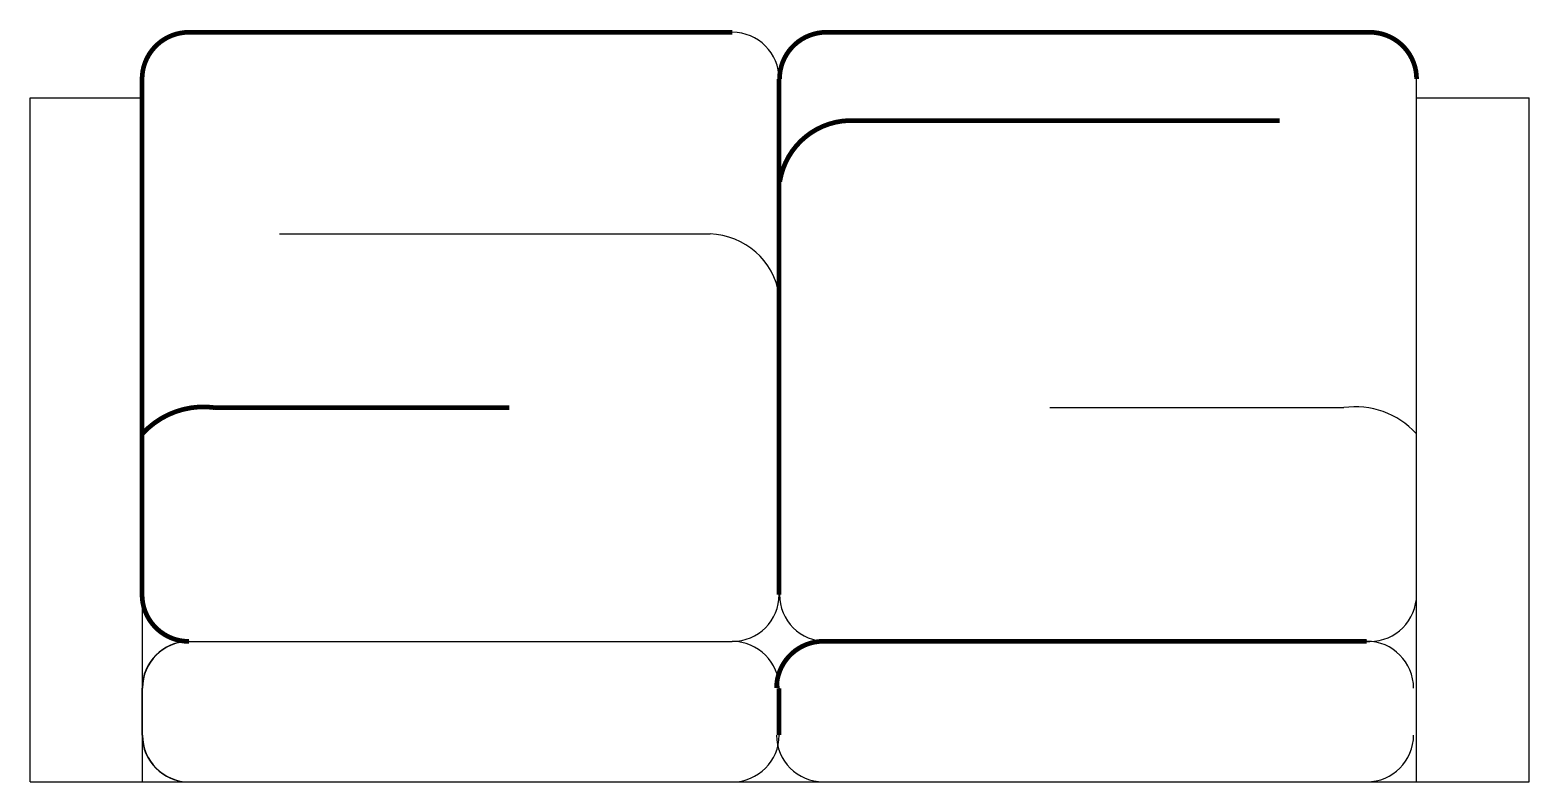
# Model space of a CAD drawing. Extents: x 38.38 to 39.98, y 70.63 to 71.44.
import ezdxf

# ---------------------------------------------------------------- set-up
doc = ezdxf.new("R2010")
doc.units = 0
doc.header["$LTSCALE"] = 0.5
doc.layers.get('0').update_dxf_attribs({"linetype": 'CONTINUOUS'})

msp = doc.modelspace()

# ---------------------------------------------------------------- linework, layer by layer
at = {"color": 0}
for p, q in [((38.5018, 70.6343), (38.5018, 71.3902)), ((39.1818, 70.8343), (39.1818, 71.3843)), ((39.8618, 70.6343), (39.8618, 71.3843)), ((39.8618, 70.8343), (39.8618, 71.3843)), ((38.3818, 70.6343), (38.3818, 71.3643)), ((38.3818, 71.3643), (38.5018, 71.3643)), ((39.1814, 71.3643), (39.1818, 71.3643)), ((39.8618, 71.3643), (39.9818, 71.3643)), ((39.9818, 70.6343), (39.9818, 71.3643)), ((39.1077, 71.219), (38.648, 71.219)), ((39.7842, 71.0337), (39.4703, 71.0337)), ((38.5514, 70.7843), (39.1314, 70.7843)), ((38.5514, 70.7843), (39.1314, 70.7843)), ((39.2318, 70.7843), (39.8118, 70.7843)), ((38.5014, 70.6843), (38.5014, 70.7343)), ((38.5018, 70.6843), (38.5018, 70.7343)), ((39.1818, 70.6843), (39.1818, 70.7343)), ((39.8618, 70.6843), (39.8618, 70.7343)), ((38.3818, 70.6343), (39.9818, 70.6343)), ((38.3818, 70.6343), (38.5018, 70.6343)), ((38.5514, 70.6343), (39.1314, 70.6343)), ((39.2286, 70.6344), (39.8086, 70.6344)), ((39.8618, 70.6343), (39.9818, 70.6343))]:
    msp.add_line(p, q, dxfattribs=at)
at = {"color": 0, "const_width": 0.005}
for points in [[(38.5014, 71.3843, -0.414214), (38.5514, 71.4343, -0.414214)], [(39.1818, 71.3843, -0.414214), (39.2318, 71.4343, -0.414214)], [(39.8118, 71.4343, -0.414214), (39.8618, 71.3843, -0.414214)], [(39.1821, 71.275, -0.359374), (39.2559, 71.3401, -0.359374)], [(38.5022, 71.0063, -0.245975), (38.5794, 71.0337, -0.245975)], [(38.5514, 70.7843, -0.414214), (38.5014, 70.8343, -0.414214)], [(39.1786, 70.7344, -0.414214), (39.2286, 70.7844, -0.414214)]]:
    msp.add_lwpolyline(points, format="xyb", dxfattribs=at)
for points in [[(38.5514, 71.4343), (39.1314, 71.4343)], [(39.2318, 71.4343), (39.8118, 71.4343)], [(38.5014, 70.8343), (38.5014, 71.3843)], [(39.1814, 70.8343), (39.1814, 71.3843)], [(39.2559, 71.3401), (39.7156, 71.3401)], [(38.5794, 71.0337), (38.8933, 71.0337)], [(39.2286, 70.7844), (39.8086, 70.7844)], [(39.1814, 70.6843), (39.1814, 70.7343)]]:
    msp.add_lwpolyline(points, dxfattribs=at)
at = {"color": 0}
for centre, radius, start, end in [((39.1314, 71.3843), 0.05, 360, 90), ((39.1052, 71.1418), 0.0773, 9.0277, 88.0961), ((39.7966, 70.9463), 0.0883, 42.8076, 98.0836), ((39.1314, 70.8343), 0.05, 270, 360), ((39.2318, 70.8343), 0.05, 180, 270), ((39.8118, 70.8343), 0.05, 270, 360), ((38.5514, 70.7343), 0.05, 90, 180), ((38.5518, 70.7343), 0.05, 90, 180), ((39.1314, 70.7343), 0.05, 360, 90), ((39.8086, 70.7344), 0.05, 360, 90), ((38.5514, 70.6843), 0.05, 180, 270), ((38.5518, 70.6843), 0.05, 180, 270), ((39.1314, 70.6843), 0.05, 270, 360), ((39.2286, 70.6844), 0.05, 180, 270), ((39.8086, 70.6844), 0.05, 270, 360)]:
    msp.add_arc(centre, radius, start, end, dxfattribs=at)

doc.saveas('drawing.dxf')
